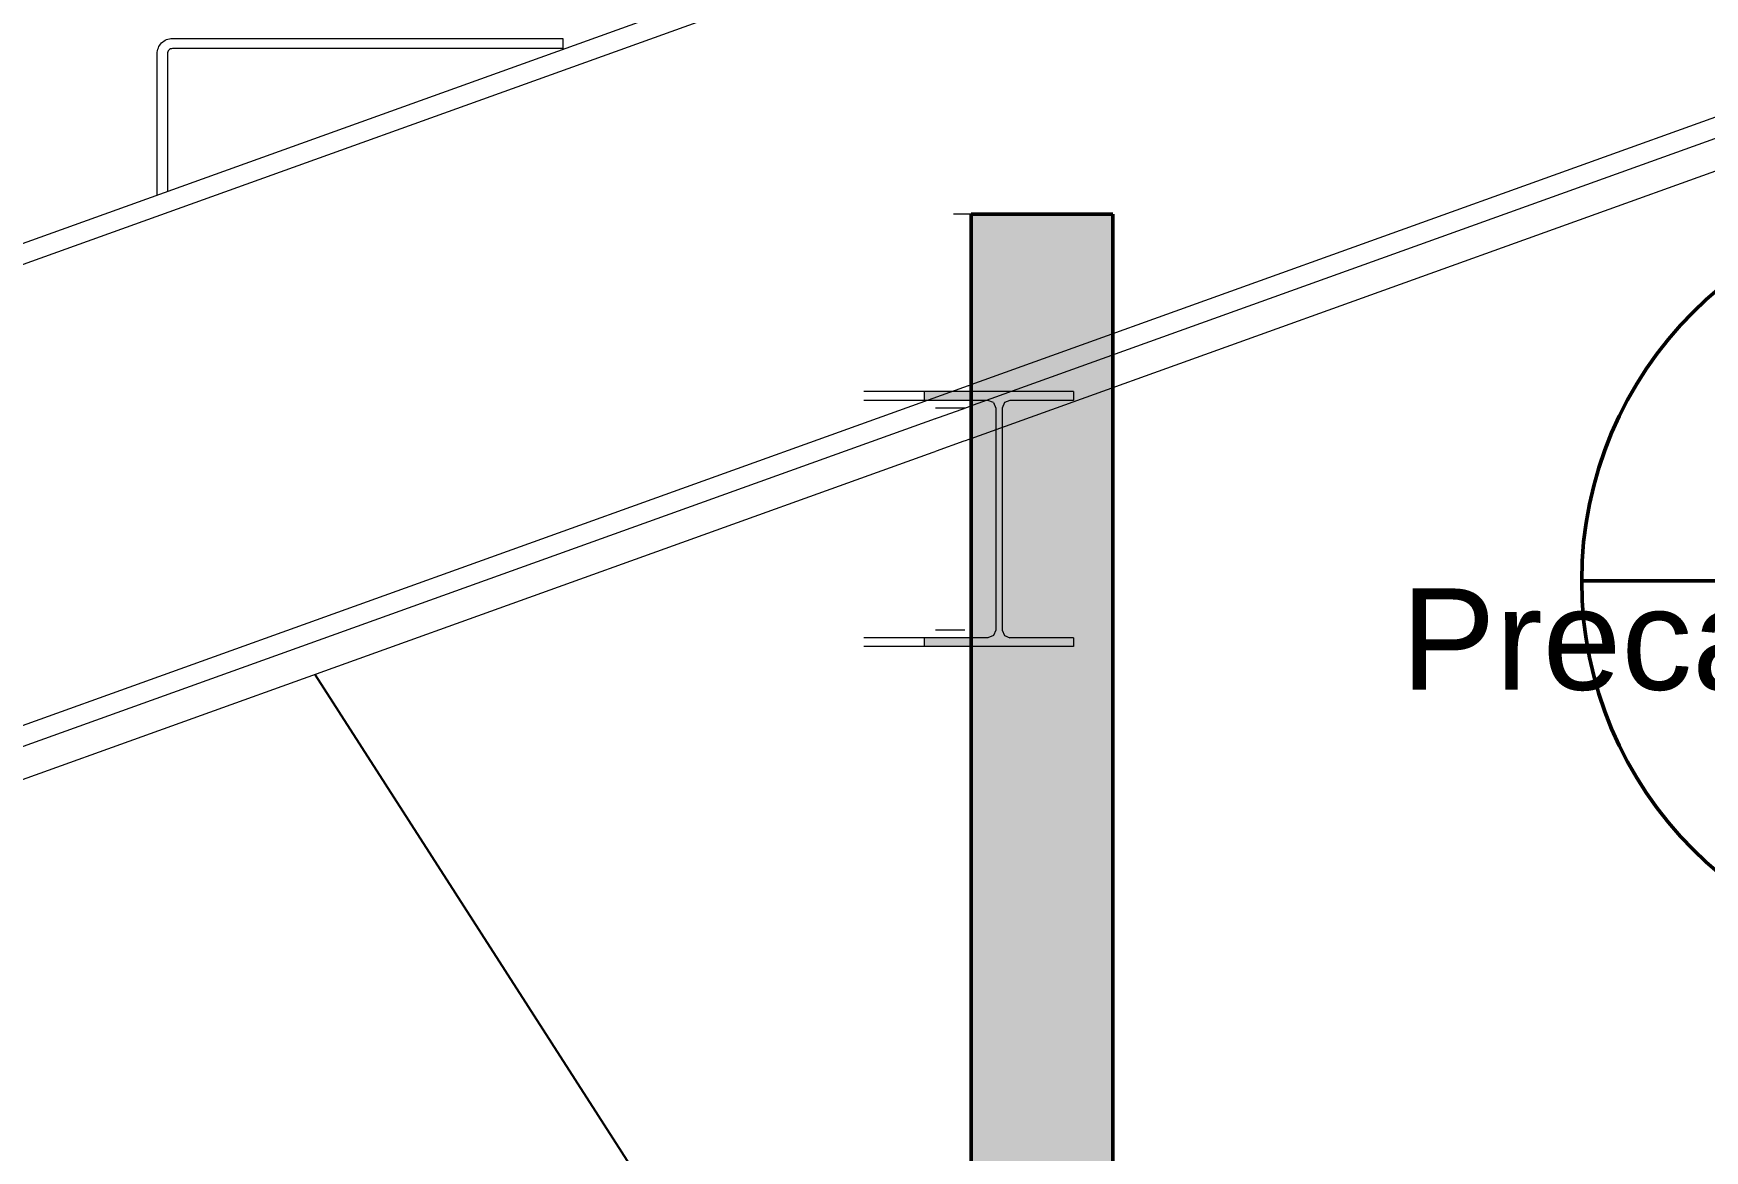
# Model space of a CAD drawing. Header units: millimetres. Extents: x -48147 to 1392261, y -496296 to 18123.
# Drawn here: x 1370575 to 1372223, y -490319 to -489217 of the extents above; entities that cross this region are included whole.
import ezdxf

# ---------------------------------------------------------------- set-up
doc = ezdxf.new("R2010")
doc.units = ezdxf.units.MM
doc.header["$MEASUREMENT"] = 0
doc.linetypes.add('Wipeout_Contour', pattern=[1000, 0, -1000])
for name, color, linetype, lineweight in [('0_Pen_No__85', 8, 'Continuous', 20), ('2D Layer_Pen_No__1', 7, 'Continuous', 13), ('A-15-M_Beam_Pen_No__87', 8, 'Continuous', 20), ('A-95-MC_Marker_Detail.Marker_Pen_No__6', 7, 'Continuous', 35), ('New_A-25-M_Wall_Int_Pen_No__87', 8, 'Continuous', 20), ('New_S-280-M_STRUCT_FRAME.IFC Import_Pen_No__1', 7, 'Continuous', 13), ('New_S-280-M_STRUCT_FRAME.IFC Import_Pen_No__160', 5, 'Continuous', 200), ('New_S-280-M_STRUCT_FRAME.IFC Import_Pen_No__90', 8, 'Continuous', 20)]:
    doc.layers.add(name, color=color, linetype=linetype, lineweight=lineweight)
for name, color, linetype in [('A-95-MC_Marker_Detail.Marker', 7, 'Continuous'), ('New_A-25-M_Wall_Int', 7, 'Continuous'), ('New_S-280-M_STRUCT_FRAME.IFC Import', 7, 'Continuous')]:
    doc.layers.add(name, color=color, linetype=linetype)
for name, color, linetype, lineweight, true_color in [('A-95-MC_Marker_Detail.Marker_Pen_No__25', 7, 'Continuous', 50, 0x2a2a2a), ('New_A-25-M_Wall_Int_Pen_No__107', 7, 'Continuous', 15, 0xa6a6a6), ('New_A-25-M_Wall_Int_Pen_No__27', 7, 'Continuous', 50, 0x2a2a2a)]:
    doc.layers.add(name, color=color, linetype=linetype, lineweight=lineweight, true_color=true_color)
doc.styles.add('GENERATED_STYLE_1', font='')
doc.styles.get('GENERATED_STYLE_1').set_extended_font_data('Swis721 BT')
doc.dimstyles.new('GENERATED_STYLE__8', dxfattribs={"dimtxt": 0.18, "dimasz": 182.4, "dimexe": 0.18, "dimexo": 0.0625, "dimgap": 0.09, "dimtad": 0, "dimtih": 1, "dimtoh": 1, "dimdec": 4, "dimzin": 0, "dimdsep": 46, "dimcen": 0.09, "dimadec": 0, "dimazin": 0, "dimtfac": 1, "dimtdec": 4, "dimtmove": 0, "dimatfit": 3, "dimldrblk": 'ARROWHEAD_5', "dimfxl": 1, "dimtolj": 1, "dimtzin": 0, "dimarcsym": 0})

# ---------------------------------------------------------------- blocks, each defined once
blk = doc.blocks.new('Section Elem_61_1', base_point=(1317838.7, -491795.5))
at = {"layer": 'New_A-25-M_Wall_Int_Pen_No__27', "linetype": 'Continuous'}
blk.add_line((1371639.9, -489395.5), (1371639.9, -491795.5), dxfattribs=at)
at = {"color": 254, "linetype": 'Wipeout_Contour', "lineweight": 0, "ltscale": 5824876.748559289}
blk.add_wipeout([(1371494.4, -489395.5), (1371482.6, -489395.5), (1371482.6, -489570.5), (1371494.4, -489570.5)], dxfattribs=at).dxf.layer = 'New_A-25-M_Wall_Int'
at = {"color": 254, "linetype": 'Wipeout_Contour', "lineweight": 0, "ltscale": 5825184.573263179}
blk.add_wipeout([(1371494.4, -489584.1), (1371493.7, -489586.7), (1371493.7, -489805.8), (1371494.4, -489808.4)], dxfattribs=at).dxf.layer = 'New_A-25-M_Wall_Int'
at = {"color": 254, "linetype": 'Wipeout_Contour', "lineweight": 0, "ltscale": 5826662.577459767}
blk.add_wipeout([(1371482.6, -489822), (1371482.6, -491795.5), (1371494.4, -491795.5), (1371494.4, -489822)], dxfattribs=at).dxf.layer = 'New_A-25-M_Wall_Int'
at = {"color": 254, "linetype": 'Wipeout_Contour', "lineweight": 0, "ltscale": 5824905.196389741}
blk.add_wipeout([(1371497.7, -489395.5), (1371494.4, -489395.5), (1371494.4, -489570.5), (1371497.7, -489570.5)], dxfattribs=at).dxf.layer = 'New_A-25-M_Wall_Int'
at = {"color": 254, "linetype": 'Wipeout_Contour', "lineweight": 0, "ltscale": 11650382.08943914}
blk.add_wipeout([(1371494.4, -489808.4), (1371494.7, -489811.2), (1371496, -489813.4), (1371497.7, -489813.4), (1371497.7, -489579.1), (1371496, -489579.1), (1371494.7, -489581.3), (1371494.4, -489584.1)], dxfattribs=at).dxf.layer = 'New_A-25-M_Wall_Int'
at = {"color": 254, "linetype": 'Wipeout_Contour', "lineweight": 0, "ltscale": 5826691.016560702}
blk.add_wipeout([(1371494.4, -491795.5), (1371497.7, -491795.5), (1371497.7, -489822), (1371494.4, -489822)], dxfattribs=at).dxf.layer = 'New_A-25-M_Wall_Int'
at = {"color": 254, "linetype": 'Wipeout_Contour', "lineweight": 0, "ltscale": 5824915.559737833}
blk.add_wipeout([(1371497.7, -489570.5), (1371499.9, -489570.5), (1371499.9, -489395.5), (1371497.7, -489395.5)], dxfattribs=at).dxf.layer = 'New_A-25-M_Wall_Int'
at = {"color": 254, "linetype": 'Wipeout_Contour', "lineweight": 0, "ltscale": 5825202.341896672}
blk.add_wipeout([(1371497.7, -489813.4), (1371499.9, -489813.4), (1371499.9, -489579.1), (1371497.7, -489579.1)], dxfattribs=at).dxf.layer = 'New_A-25-M_Wall_Int'
at = {"color": 254, "linetype": 'Wipeout_Contour', "lineweight": 0, "ltscale": 5826701.376720986}
blk.add_wipeout([(1371497.7, -489822), (1371497.7, -491795.5), (1371499.9, -491795.5), (1371499.9, -489822)], dxfattribs=at).dxf.layer = 'New_A-25-M_Wall_Int'
at = {"layer": 'New_A-25-M_Wall_Int_Pen_No__107', "linetype": 'Continuous', "lineweight": 0, "true_color": 0x535353}
blk.add_hatch(color=251, dxfattribs=at).paths.add_polyline_path([(1371639.9, -491795.5), (1371639.9, -489395.5), (1371499.9, -489395.5), (1371499.9, -491795.5)])
at = {"layer": 'New_A-25-M_Wall_Int_Pen_No__27', "linetype": 'Continuous'}
for p, q in [((1371499.9, -489395.5), (1371499.9, -491795.5)), ((1371639.9, -489395.5), (1371499.9, -489395.5))]:
    blk.add_line(p, q, dxfattribs=at)
at = {"layer": 'New_A-25-M_Wall_Int_Pen_No__87', "linetype": 'Continuous'}
for p, q in [((1371494.4, -489395.5), (1371482.6, -489395.5)), ((1371499.9, -489395.5), (1371494.4, -489395.5))]:
    blk.add_line(p, q, dxfattribs=at)
blk = doc.blocks.new('Section Elem_94_1', base_point=(1317838.7, -491795.5))
at = {"layer": 'New_S-280-M_STRUCT_FRAME.IFC Import_Pen_No__1', "linetype": 'Continuous'}
for p, q in [((1371600.8, -489579.1), (1371538.2, -489579.1)), ((1371600.8, -489813.4), (1371538.2, -489813.4))]:
    blk.add_line(p, q, dxfattribs=at)
at = {"layer": 'New_S-280-M_STRUCT_FRAME.IFC Import_Pen_No__1', "linetype": 'Continuous', "flags": 128}
blk.add_lwpolyline([(1371522, -489581.3), (1371524.2, -489586.7), (1371524.2, -489805.8), (1371522, -489811.2)], dxfattribs=at)
at = {"color": 254, "linetype": 'Wipeout_Contour', "lineweight": 0, "ltscale": 5824757.466728097}
blk.add_wipeout([(1371453.8, -489570.5), (1371394.3, -489570.5), (1371394.3, -489579.1), (1371453.8, -489579.1)], dxfattribs=at).dxf.layer = 'New_S-280-M_STRUCT_FRAME.IFC Import'
at = {"color": 254, "linetype": 'Wipeout_Contour', "lineweight": 0, "ltscale": 5825084.193155276}
blk.add_wipeout([(1371453.8, -489813.4), (1371394.3, -489813.4), (1371394.3, -489822), (1371453.8, -489822)], dxfattribs=at).dxf.layer = 'New_S-280-M_STRUCT_FRAME.IFC Import'
at = {"layer": 'New_S-280-M_STRUCT_FRAME.IFC Import_Pen_No__1', "linetype": 'Continuous'}
for p, q in [((1371600.8, -489570.5), (1371453.8, -489570.5)), ((1371600.8, -489822), (1371453.8, -489822))]:
    blk.add_line(p, q, dxfattribs=at)
at = {"layer": 'New_S-280-M_STRUCT_FRAME.IFC Import_Pen_No__90', "linetype": 'Continuous'}
for p, q in [((1371453.8, -489570.5), (1371394.3, -489570.5)), ((1371453.8, -489822), (1371394.3, -489822))]:
    blk.add_line(p, q, dxfattribs=at)
at = {"color": 254, "linetype": 'Wipeout_Contour', "lineweight": 0, "ltscale": 5824966.147246849}
blk.add_wipeout([(1371496, -489579.1), (1371457.1, -489579.1), (1371462.5, -489581.3), (1371494.7, -489581.3)], dxfattribs=at).dxf.layer = 'New_S-280-M_STRUCT_FRAME.IFC Import'
at = {"layer": 'New_S-280-M_STRUCT_FRAME.IFC Import_Pen_No__1', "linetype": 'Continuous'}
blk.add_line((1371453.8, -489570.5), (1371453.8, -489579.1), dxfattribs=at)
at = {"layer": 'New_S-280-M_STRUCT_FRAME.IFC Import_Pen_No__90', "linetype": 'Continuous'}
blk.add_line((1371453.8, -489579.1), (1371394.3, -489579.1), dxfattribs=at)
at = {"color": 254, "linetype": 'Wipeout_Contour', "lineweight": 0, "ltscale": 7281234.723205205}
blk.add_wipeout([(1371462.5, -489581.3), (1371464.7, -489586.7), (1371493.7, -489586.7), (1371494.4, -489584.1), (1371494.7, -489581.3)], dxfattribs=at).dxf.layer = 'New_S-280-M_STRUCT_FRAME.IFC Import'
at = {"color": 254, "linetype": 'Wipeout_Contour', "lineweight": 0, "ltscale": 5825128.642331823}
blk.add_wipeout([(1371464.7, -489805.8), (1371493.7, -489805.8), (1371493.7, -489586.7), (1371464.7, -489586.7)], dxfattribs=at).dxf.layer = 'New_S-280-M_STRUCT_FRAME.IFC Import'
at = {"layer": 'New_S-280-M_STRUCT_FRAME.IFC Import_Pen_No__1', "linetype": 'Continuous', "flags": 128}
blk.add_lwpolyline([(1371522, -489581.3), (1371516.6, -489579.1), (1371453.8, -489579.1)], dxfattribs=at)
at = {"layer": 'New_S-280-M_STRUCT_FRAME.IFC Import_Pen_No__90', "linetype": 'Continuous'}
blk.add_line((1371493.7, -489586.7), (1371464.7, -489586.7), dxfattribs=at)
at = {"color": 254, "linetype": 'Wipeout_Contour', "lineweight": 0, "ltscale": 7281612.048749805}
blk.add_wipeout([(1371462.5, -489811.2), (1371494.7, -489811.2), (1371494.4, -489808.4), (1371493.7, -489805.8), (1371464.7, -489805.8)], dxfattribs=at).dxf.layer = 'New_S-280-M_STRUCT_FRAME.IFC Import'
at = {"color": 254, "linetype": 'Wipeout_Contour', "lineweight": 0, "ltscale": 5825278.300759934}
blk.add_wipeout([(1371457.1, -489813.4), (1371496, -489813.4), (1371494.7, -489811.2), (1371462.5, -489811.2)], dxfattribs=at).dxf.layer = 'New_S-280-M_STRUCT_FRAME.IFC Import'
at = {"layer": 'New_S-280-M_STRUCT_FRAME.IFC Import_Pen_No__160', "linetype": 'Continuous', "lineweight": 0, "true_color": 0x00007f}
blk.add_hatch(color=176, dxfattribs=at).paths.add_polyline_path([(1371453.8, -489822), (1371600.8, -489822), (1371600.8, -489813.4), (1371538, -489813.4), (1371532.6, -489811.2), (1371530.4, -489805.8), (1371530.4, -489586.7), (1371532.6, -489581.3), (1371538, -489579.1), (1371600.8, -489579.1), (1371600.8, -489570.5), (1371453.8, -489570.5), (1371453.8, -489579.1), (1371516.6, -489579.1), (1371522, -489581.3), (1371524.2, -489586.7), (1371524.2, -489805.8), (1371522, -489811.2), (1371516.6, -489813.4), (1371453.8, -489813.4)])
at = {"layer": 'New_S-280-M_STRUCT_FRAME.IFC Import_Pen_No__1', "linetype": 'Continuous'}
blk.add_line((1371453.8, -489813.4), (1371453.8, -489822), dxfattribs=at)
at = {"layer": 'New_S-280-M_STRUCT_FRAME.IFC Import_Pen_No__1', "linetype": 'Continuous', "flags": 128}
blk.add_lwpolyline([(1371522, -489811.2), (1371516.6, -489813.4), (1371453.8, -489813.4)], dxfattribs=at)
at = {"layer": 'New_S-280-M_STRUCT_FRAME.IFC Import_Pen_No__90', "linetype": 'Continuous'}
for p, q in [((1371453.8, -489813.4), (1371394.3, -489813.4)), ((1371493.7, -489805.8), (1371464.7, -489805.8))]:
    blk.add_line(p, q, dxfattribs=at)
blk = doc.blocks.new('Section Elem_137_1', base_point=(1317838.7, -491795.5))
at = {"layer": 'New_S-280-M_STRUCT_FRAME.IFC Import_Pen_No__160', "linetype": 'Continuous', "lineweight": 0, "true_color": 0x00007f}
for points in [[(1371600.8, -489570.5), (1371600.8, -489579.1), (1371600.9, -489579.1), (1371600.9, -489570.5)], [(1371530.4, -489586.7), (1371530.4, -489805.8), (1371532.6, -489811.2), (1371538, -489813.4), (1371538.2, -489813.4), (1371532.8, -489811.2), (1371530.5, -489805.8), (1371530.5, -489586.7), (1371532.8, -489581.3), (1371538.2, -489579.1), (1371538, -489579.1), (1371532.6, -489581.3)], [(1371600.8, -489813.4), (1371600.8, -489822), (1371600.9, -489822), (1371600.9, -489813.4)]]:
    blk.add_hatch(color=176, dxfattribs=at).paths.add_polyline_path(points)
at = {"layer": 'New_S-280-M_STRUCT_FRAME.IFC Import_Pen_No__1', "linetype": 'Continuous'}
for p, q in [((1371600.9, -489570.5), (1371600.8, -489570.5)), ((1371600.9, -489570.5), (1371600.9, -489579.1)), ((1371538.2, -489579.1), (1371532.8, -489581.3)), ((1371600.9, -489579.1), (1371600.8, -489579.1)), ((1371532.8, -489811.2), (1371538.2, -489813.4)), ((1371600.9, -489813.4), (1371600.8, -489813.4)), ((1371600.9, -489813.4), (1371600.9, -489822)), ((1371600.9, -489822), (1371600.8, -489822))]:
    blk.add_line(p, q, dxfattribs=at)
at = {"layer": 'New_S-280-M_STRUCT_FRAME.IFC Import_Pen_No__1', "linetype": 'Continuous', "flags": 128}
blk.add_lwpolyline([(1371532.8, -489581.3), (1371530.5, -489586.7), (1371530.5, -489805.8), (1371532.8, -489811.2)], dxfattribs=at)
blk = doc.blocks.new('Detail Drawing_1_1', base_point=(1372474.6, -488144))
at = {"layer": 'A-95-MC_Marker_Detail.Marker_Pen_No__25', "linetype": 'Continuous'}
blk.add_line((1372102.2, -489757.2), (1372852.2, -489757.2), dxfattribs=at)
for start, end in [(0, 180), (180, 0)]:
    blk.add_arc((1372477.2, -489757.2), 375, start, end, dxfattribs=at)
at = {"layer": 'A-95-MC_Marker_Detail.Marker_Pen_No__6', "insert": (1371924, -489764.7), "char_height": 100, "attachment_point": 1, "style": 'GENERATED_STYLE_1'}
blk.add_mtext('\\A1;{\\fSwis721 BT|b0|i0|c0|p34;Precast Unit Joint}', dxfattribs=at)
blk = doc.blocks.new('ARROWHEAD_5')
at = {"color": 0, "linetype": 'Continuous', "lineweight": 0}
blk.add_line((0, 0), (-1, 0), dxfattribs=at)
blk.add_solid([(-1, 0.2679), (0, 0), (-1, -0.2679), (-1, 0.2679)], dxfattribs=at)

msp = doc.modelspace()

# ---------------------------------------------------------------- linework, layer by layer
at = {"layer": '2D Layer_Pen_No__1', "linetype": 'Continuous', "flags": 128}
msp.add_lwpolyline([(1370697.2, -489376.4), (1370697.2, -489237, -0.414214), (1370712.2, -489222), (1371097.2, -489222), (1371097.2, -489232), (1370712.2, -489232, 0.414214), (1370707.2, -489237), (1370707.2, -489372.8)], format="xyb", dxfattribs=at)

# ---------------------------------------------------------------- block references
at = {"layer": 'A-95-MC_Marker_Detail.Marker', "color": 250, "linetype": 'Continuous', "lineweight": 50, "true_color": 0x2a2a2a}
msp.add_blockref('Detail Drawing_1_1', (1372474.6, -488144), dxfattribs=at)
at = {"layer": 'New_A-25-M_Wall_Int'}
msp.add_blockref('Section Elem_61_1', (1317838.7, -491795.5), dxfattribs=at)

# ---------------------------------------------------------------- next in the draw order: block references
at = {"layer": 'New_S-280-M_STRUCT_FRAME.IFC Import'}
msp.add_blockref('Section Elem_94_1', (1317838.7, -491795.5), dxfattribs=at)

# ---------------------------------------------------------------- next in the draw order: leaders
at = {"layer": '0_Pen_No__85', "linetype": 'Continuous', "annotation_type": 0, "has_hookline": 1, "hookline_direction": 0, "text_width": 1601.2}
msp.add_leader([(1370853.1, -489850.1), (1371518.1, -490885.8), (1371912.4, -490885.8)], dimstyle='GENERATED_STYLE__8', dxfattribs=at)

# ---------------------------------------------------------------- next in the draw order: linework, layer by layer
at = {"layer": 'A-15-M_Beam_Pen_No__87', "linetype": 'Continuous'}
for p, q in [((1368277.2, -490246.6), (1373967.2, -488200.8)), ((1368277.2, -490267.4), (1373967.2, -488221.6)), ((1368277.2, -490722.2), (1373967.2, -488676.4)), ((1368277.2, -490743.1), (1373967.2, -488697.3)), ((1368287.5, -490771.7), (1373977.5, -488725.8))]:
    msp.add_line(p, q, dxfattribs=at)

# ---------------------------------------------------------------- next in the draw order: block references
at = {"layer": 'New_S-280-M_STRUCT_FRAME.IFC Import'}
msp.add_blockref('Section Elem_137_1', (1317838.7, -491795.5), dxfattribs=at)

doc.saveas('drawing.dxf')
